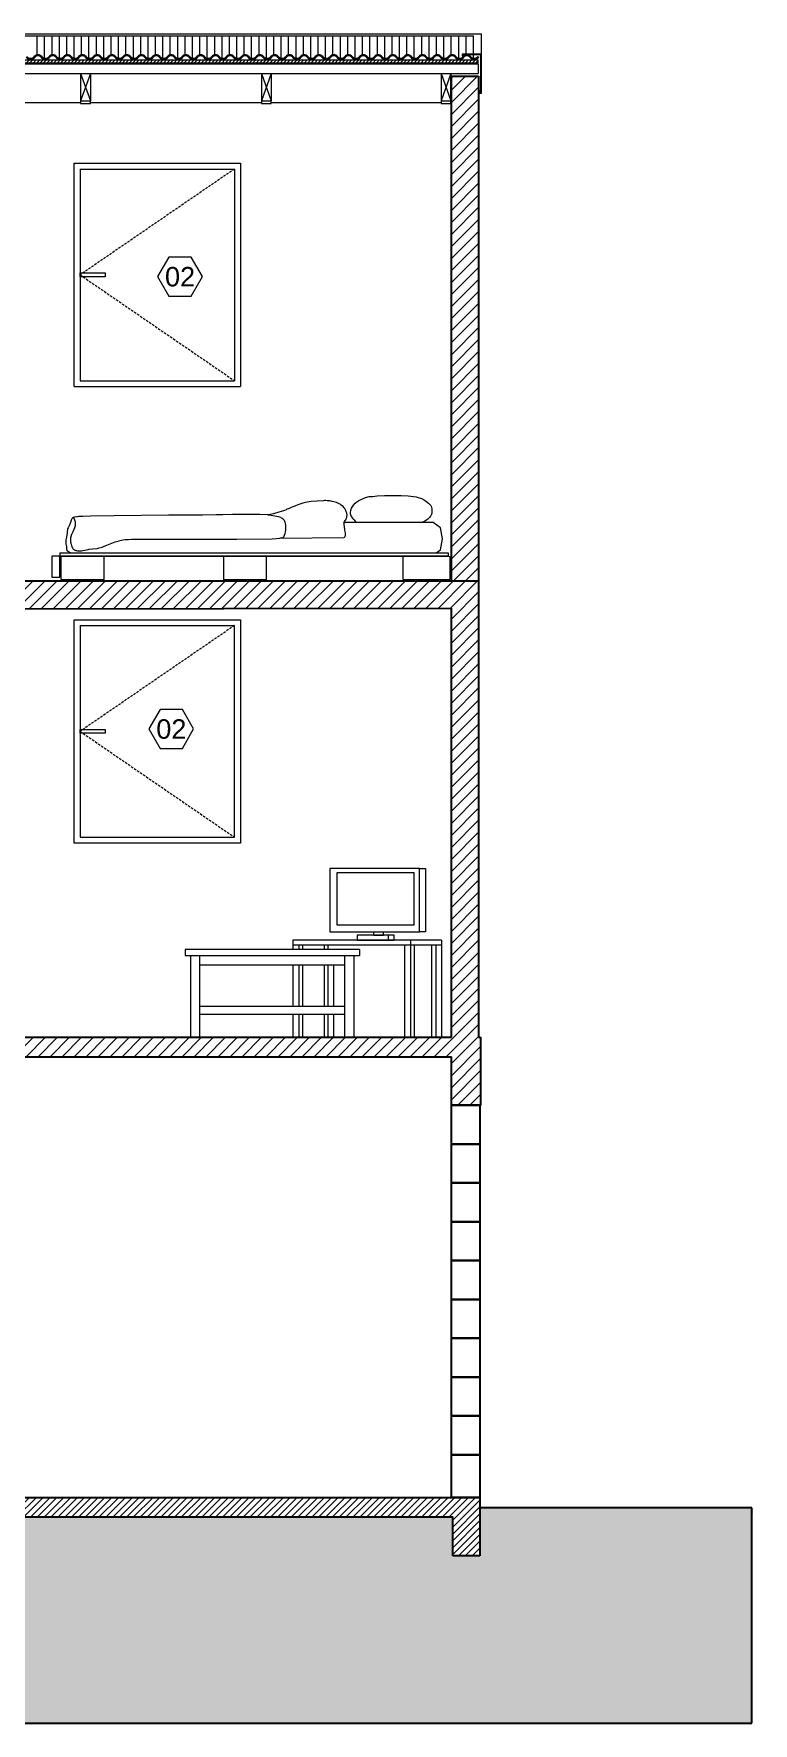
# Model space of a CAD drawing. Header units: metres. Extents: x -2569 to 4336, y -4195 to 694.
# Drawn here: x 3754 to 4125, y -194 to 676 of the extents above; entities that cross this region are included whole.
import ezdxf
from ezdxf.enums import TextEntityAlignment as Align

# ---------------------------------------------------------------- set-up
doc = ezdxf.new("R2010")
doc.units = ezdxf.units.M
doc.header["$LTSCALE"] = 5
doc.header["$MEASUREMENT"] = 0
doc.linetypes.add('HIDDEN', pattern=[0.375, 0.25, -0.125])
for name, color, linetype, lineweight in [('A-ANNO-NOTE', 7, 'Continuous', 35), ('A-ELEV-MBE1', 7, 'Continuous', 35), ('A-FLOR-LEVL', 7, 'Continuous', 35), ('A-FURN', 253, 'Continuous', 18), ('A-GLAZ-FULL', 4, 'Continuous', 25), ('A-SECT-MCUT', 7, 'Continuous', 35), ('A-SECT-PATT', 8, 'Continuous', 18), ('A-WALL-FULL', 7, 'Continuous', 35), ('APERTURE FINESTRE', 130, 'Continuous', 18), ('TETTO', 36, 'Continuous', 18)]:
    doc.layers.add(name, color=color, linetype=linetype, lineweight=lineweight)
doc.layers.add('quote', color=82, linetype='Continuous')
doc.styles.add('ARIAL', font='arial.ttf')

# ---------------------------------------------------------------- blocks, each defined once
blk = doc.blocks.new('letto singolo')
at = {"layer": 'A-FURN'}
for p, q in [((2807.8199, 475.3935, -0.5875), (2807.7951, 475.3848, -0.5875)), ((2807.8267, 475.3953, -0.5875), (2807.8199, 475.3935, -0.5875)), ((2807.8338, 475.397, -0.5875), (2807.8267, 475.3953, -0.5875)), ((2807.8428, 475.399, -0.5875), (2807.8338, 475.397, -0.5875)), ((2807.8532, 475.4006, -0.5875), (2807.8428, 475.399, -0.5875)), ((2807.8633, 475.4021, -0.5875), (2807.8532, 475.4006, -0.5875)), ((2807.8946, 475.4045, -0.5875), (2807.8633, 475.4021, -0.5875)), ((2807.9265, 475.4069, -0.5875), (2807.8946, 475.4045, -0.5875)), ((2807.9319, 475.407, -0.5875), (2807.9265, 475.4069, -0.5875)), ((2807.9388, 475.407, -0.5875), (2807.9319, 475.407, -0.5875)), ((2807.9459, 475.4068, -0.5875), (2807.9388, 475.407, -0.5875)), ((2807.9519, 475.4063, -0.5875), (2807.9459, 475.4068, -0.5875)), ((2807.9544, 475.4061, -0.5875), (2807.9519, 475.4063, -0.5875)), ((2807.9597, 475.4055, -0.5875), (2807.9544, 475.4061, -0.5875)), ((2807.9669, 475.4044, -0.5875), (2807.9597, 475.4055, -0.5875)), ((2807.9721, 475.4035, -0.5875), (2807.9669, 475.4044, -0.5875)), ((2807.9809, 475.4013, -0.5875), (2807.9721, 475.4035, -0.5875)), ((2807.9878, 475.3993, -0.5875), (2807.9809, 475.4013, -0.5875)), ((2807.9945, 475.397, -0.5875), (2807.9878, 475.3993, -0.5875)), ((2808.001, 475.3943, -0.5875), (2807.9945, 475.397, -0.5875)), ((2808.0072, 475.3914, -0.5875), (2808.001, 475.3943, -0.5875)), ((2808.013, 475.3881, -0.5875), (2808.0072, 475.3914, -0.5875)), ((2808.0184, 475.3846, -0.5875), (2808.013, 475.3881, -0.5875)), ((2806.6271, 475.3072, -0.5875), (2806.6233, 475.2943, -0.5875)), ((2806.6284, 475.3098, -0.5875), (2806.6271, 475.3072, -0.5875)), ((2806.6299, 475.3128, -0.5875), (2806.6284, 475.3098, -0.5875)), ((2806.6316, 475.3156, -0.5875), (2806.6299, 475.3128, -0.5875)), ((2806.6339, 475.318, -0.5875), (2806.6316, 475.3156, -0.5875)), ((2806.6379, 475.3202, -0.5875), (2806.6339, 475.318, -0.5875)), ((2806.6381, 475.3203, -0.5875), (2806.6379, 475.3202, -0.5875)), ((2806.6447, 475.3221, -0.5875), (2806.6381, 475.3203, -0.5875)), ((2806.6381, 475.3203, -0.5875), (2806.6439, 475.309, -0.5875)), ((2806.6439, 475.309, -0.5875), (2806.6471, 475.2977, -0.5875)), ((2806.6558, 475.3238, -0.5875), (2806.6447, 475.3221, -0.5875)), ((2806.659, 475.3241, -0.5875), (2806.6558, 475.3238, -0.5875)), ((2806.6666, 475.3248, -0.5875), (2806.659, 475.3241, -0.5875)), ((2806.6723, 475.3253, -0.5875), (2806.6666, 475.3248, -0.5875)), ((2806.6864, 475.3255, -0.5875), (2806.6723, 475.3253, -0.5875)), ((2806.7269, 475.3276, -0.5875), (2806.6864, 475.3255, -0.5875)), ((2806.848, 475.3295, -0.5875), (2806.7269, 475.3276, -0.5875)), ((2807.128, 475.3318), (2806.848, 475.3295, -0.5875)), ((2807.2312, 475.3326), (2807.128, 475.3318)), ((2807.3031, 475.3331), (2807.2312, 475.3326)), ((2807.3744, 475.3342), (2807.3031, 475.3331)), ((2807.408, 475.3346), (2807.3744, 475.3342)), ((2807.4575, 475.3349, -0.5875), (2807.408, 475.3346)), ((2807.5488, 475.3361, -0.5875), (2807.4575, 475.3349, -0.5875)), ((2807.58, 475.3357, -0.5875), (2807.5488, 475.3361, -0.5875)), ((2807.5993, 475.3355, -0.5875), (2807.58, 475.3357, -0.5875)), ((2807.6404, 475.3336, -0.5875), (2807.5993, 475.3355, -0.5875)), ((2807.6519, 475.336, -0.5875), (2807.6404, 475.3336, -0.5875)), ((2807.6404, 475.3336, -0.5875), (2807.6561, 475.3324, -0.5875)), ((2807.6603, 475.3379, -0.5875), (2807.6519, 475.336, -0.5875)), ((2807.6561, 475.3324, -0.5875), (2807.6767, 475.3296, -0.5875)), ((2807.6686, 475.3399, -0.5875), (2807.6603, 475.3379, -0.5875)), ((2807.6799, 475.3426, -0.5875), (2807.6686, 475.3399, -0.5875)), ((2807.6767, 475.3296, -0.5875), (2807.6847, 475.3278, -0.5875)), ((2807.6868, 475.3444, -0.5875), (2807.6799, 475.3426, -0.5875)), ((2807.6847, 475.3278, -0.5875), (2807.6928, 475.326, -0.5875)), ((2807.6974, 475.3471, -0.5875), (2807.6868, 475.3444, -0.5875)), ((2807.6928, 475.326, -0.5875), (2807.7049, 475.3218, -0.5875)), ((2807.7089, 475.3504, -0.5875), (2807.6974, 475.3471, -0.5875)), ((2807.7049, 475.3218, -0.5875), (2807.7093, 475.3194, -0.5875)), ((2807.7256, 475.3569, -0.5875), (2807.7089, 475.3504, -0.5875)), ((2807.7093, 475.3194, -0.5875), (2807.7137, 475.317, -0.5875)), ((2807.7137, 475.317, -0.5875), (2807.7198, 475.3119, -0.5875)), ((2807.7198, 475.3119, -0.5875), (2807.7237, 475.3065, -0.5875)), ((2807.7237, 475.3065, -0.5875), (2807.7262, 475.301, -0.5875)), ((2807.7339, 475.3603, -0.5875), (2807.7256, 475.3569, -0.5875)), ((2807.7262, 475.301, -0.5875), (2807.7278, 475.2955, -0.5875)), ((2807.739, 475.3625, -0.5875), (2807.7339, 475.3603, -0.5875)), ((2807.7459, 475.3653, -0.5875), (2807.739, 475.3625, -0.5875)), ((2807.7599, 475.3711, -0.5875), (2807.7459, 475.3653, -0.5875)), ((2807.7687, 475.375, -0.5875), (2807.7599, 475.3711, -0.5875)), ((2807.7788, 475.3791, -0.5875), (2807.7687, 475.375, -0.5875)), ((2807.7951, 475.3848, -0.5875), (2807.7788, 475.3791, -0.5875)), ((2808.0233, 475.3807, -0.5875), (2808.0184, 475.3846, -0.5875)), ((2808.0277, 475.3767, -0.5875), (2808.0233, 475.3807, -0.5875)), ((2808.0316, 475.3724, -0.5875), (2808.0277, 475.3767, -0.5875)), ((2808.0345, 475.369, -0.5875), (2808.0316, 475.3724, -0.5875)), ((2808.0332, 475.2966, -0.5875), (2808.0349, 475.2996, -0.5875)), ((2808.0358, 475.367, -0.5875), (2808.0345, 475.369, -0.5875)), ((2808.0349, 475.2996, -0.5875), (2808.0386, 475.3041, -0.5875)), ((2808.0382, 475.3637, -0.5875), (2808.0358, 475.367, -0.5875)), ((2808.0408, 475.3592, -0.5875), (2808.0382, 475.3637, -0.5875)), ((2808.0386, 475.3041, -0.5875), (2808.0409, 475.3072, -0.5875)), ((2808.043, 475.3549, -0.5875), (2808.0408, 475.3592, -0.5875)), ((2808.0409, 475.3072, -0.5875), (2808.0414, 475.3081, -0.5875)), ((2808.0414, 475.3081, -0.5875), (2808.0422, 475.3096, -0.5875)), ((2808.0422, 475.3096, -0.5875), (2808.0428, 475.3107, -0.5875)), ((2808.0428, 475.3107, -0.5875), (2808.0434, 475.3118, -0.5875)), ((2808.0447, 475.3506, -0.5875), (2808.043, 475.3549, -0.5875)), ((2808.0434, 475.3118, -0.5875), (2808.0441, 475.3132, -0.5875)), ((2808.0441, 475.3132, -0.5875), (2808.0445, 475.3142, -0.5875)), ((2808.0445, 475.3142, -0.5875), (2808.0455, 475.3167, -0.5875)), ((2808.0461, 475.3465, -0.5875), (2808.0447, 475.3506, -0.5875)), ((2808.0455, 475.3167, -0.5875), (2808.0465, 475.3197, -0.5875)), ((2808.0473, 475.3418, -0.5875), (2808.0461, 475.3465, -0.5875)), ((2808.0465, 475.3197, -0.5875), (2808.0474, 475.3238, -0.5875)), ((2808.0478, 475.3388, -0.5875), (2808.0473, 475.3418, -0.5875)), ((2808.0474, 475.3238, -0.5875), (2808.0479, 475.3257, -0.5875)), ((2808.0482, 475.3352, -0.5875), (2808.0478, 475.3388, -0.5875)), ((2808.0479, 475.3257, -0.5875), (2808.0481, 475.3284, -0.5875)), ((2808.0481, 475.3284, -0.5875), (2808.0483, 475.3317, -0.5875)), ((2808.0483, 475.3317, -0.5875), (2808.0482, 475.3352, -0.5875)), ((2806.6022, 475.2198, -0.5875), (2806.6002, 475.2045, -0.5875)), ((2806.6055, 475.2418, -0.5875), (2806.6022, 475.2198, -0.5875)), ((2806.6067, 475.2498, -0.5875), (2806.6055, 475.2418, -0.5875)), ((2806.6072, 475.2538, -0.5875), (2806.6067, 475.2498, -0.5875)), ((2806.6075, 475.2563, -0.5875), (2806.6072, 475.2538, -0.5875)), ((2806.6085, 475.2599, -0.5875), (2806.6075, 475.2563, -0.5875)), ((2806.6088, 475.2611), (2806.6085, 475.2599, -0.5875)), ((2806.6109, 475.2664, -0.5875), (2806.6088, 475.2611)), ((2806.6177, 475.2802, -0.5875), (2806.6109, 475.2664, -0.5875)), ((2806.6233, 475.2943, -0.5875), (2806.6177, 475.2802, -0.5875)), ((2806.6237, 475.2137, -0.5875), (2806.6234, 475.2096)), ((2806.6242, 475.2162, -0.5875), (2806.6237, 475.2137, -0.5875)), ((2806.6253, 475.2215, -0.5875), (2806.6242, 475.2162, -0.5875)), ((2806.629, 475.2331, -0.5875), (2806.6253, 475.2215, -0.5875)), ((2806.6351, 475.2466, -0.5875), (2806.629, 475.2331, -0.5875)), ((2806.6407, 475.2587, -0.5875), (2806.6351, 475.2466, -0.5875)), ((2806.6441, 475.2675, -0.5875), (2806.6407, 475.2587, -0.5875)), ((2806.6467, 475.2769, -0.5875), (2806.6441, 475.2675, -0.5875)), ((2806.6478, 475.287, -0.5875), (2806.6467, 475.2769, -0.5875)), ((2806.6471, 475.2977, -0.5875), (2806.6478, 475.287, -0.5875)), ((2807.4782, 475.209, -0.5875), (2807.6633, 475.2109, -0.5875)), ((2807.6633, 475.2109, -0.5875), (2807.6857, 475.212, -0.5875)), ((2807.6857, 475.212, -0.5875), (2807.7024, 475.2135, -0.5875)), ((2807.7024, 475.2135, -0.5875), (2808.0328, 475.2181, -0.5875)), ((2807.7155, 475.2163, -0.5875), (2807.7024, 475.2135, -0.5875)), ((2807.7184, 475.2173, -0.5875), (2807.7155, 475.2163, -0.5875)), ((2807.7214, 475.2197, -0.5875), (2807.7184, 475.2173, -0.5875)), ((2807.7224, 475.2217, -0.5875), (2807.7214, 475.2197, -0.5875)), ((2807.7249, 475.2276, -0.5875), (2807.7224, 475.2217, -0.5875)), ((2807.7273, 475.2354, -0.5875), (2807.7249, 475.2276, -0.5875)), ((2807.7298, 475.2465, -0.5875), (2807.7273, 475.2354, -0.5875)), ((2807.7278, 475.2955, -0.5875), (2807.729, 475.2902, -0.5875)), ((2807.729, 475.2902, -0.5875), (2807.7308, 475.28, -0.5875)), ((2807.7311, 475.2559, -0.5875), (2807.7298, 475.2465, -0.5875)), ((2807.7308, 475.28, -0.5875), (2807.7319, 475.2726, -0.5875)), ((2807.7317, 475.2654, -0.5875), (2807.7311, 475.2559, -0.5875)), ((2807.7319, 475.2726, -0.5875), (2807.7317, 475.2654, -0.5875)), ((2808.0327, 475.2929, -0.5875), (2808.0332, 475.2966, -0.5875)), ((2808.0328, 475.2901, -0.5875), (2808.0327, 475.2929, -0.5875)), ((2808.0331, 475.2874, -0.5875), (2808.0328, 475.2901, -0.5875)), ((2808.0328, 475.2181, -0.5875), (2808.0363, 475.2205, -0.5875)), ((2808.4918, 475.2938, -0.5875), (2808.033, 475.2938, -0.5875)), ((2808.0333, 475.2819, -0.5875), (2808.0331, 475.2874, -0.5875)), ((2808.0345, 475.274, -0.5875), (2808.0333, 475.2819, -0.5875)), ((2808.036, 475.2649, -0.5875), (2808.0345, 475.274, -0.5875)), ((2808.0362, 475.2638, -0.5875), (2808.036, 475.2649, -0.5875)), ((2808.0377, 475.2557, -0.5875), (2808.0362, 475.2638, -0.5875)), ((2808.0363, 475.2205, -0.5875), (2808.0386, 475.2237, -0.5875)), ((2808.0392, 475.2475, -0.5875), (2808.0377, 475.2557, -0.5875)), ((2808.0386, 475.2237, -0.5875), (2808.04, 475.2276, -0.5875)), ((2808.04, 475.2421, -0.5875), (2808.0392, 475.2475, -0.5875)), ((2808.0406, 475.2369, -0.5875), (2808.04, 475.2421, -0.5875)), ((2808.04, 475.2276, -0.5875), (2808.0406, 475.232, -0.5875)), ((2808.0406, 475.232, -0.5875), (2808.0406, 475.2369, -0.5875)), ((2808.5296, 475.2666, -0.5875), (2808.4918, 475.2938, -0.5875)), ((2808.5397, 475.211, -0.5875), (2808.5296, 475.2666, -0.5875)), ((2808.5296, 475.1532, -0.5875), (2808.5397, 475.211, -0.5875)), ((2806.5683, 475.1386, -0.6714), (2806.5683, 475.121, -0.6714)), ((2806.5683, 475.1386, -0.6714), (2807.4252, 475.1386, -0.6714)), ((2806.5994, 475.1932, 0.0296), (2806.5993, 475.1896, -0.5875)), ((2806.5993, 475.1896, -0.5875), (2806.5994, 475.1878, -0.5875)), ((2806.6002, 475.2045, -0.5875), (2806.5994, 475.1958)), ((2806.5994, 475.1958), (2806.5994, 475.1949, 0.0592)), ((2806.5994, 475.1949, 0.0592), (2806.5994, 475.1932, 0.0296)), ((2806.5994, 475.1878, -0.5875), (2806.5995, 475.1852, -0.5875)), ((2806.5995, 475.1852, -0.5875), (2806.5999, 475.183, -0.5875)), ((2806.5999, 475.183, -0.5875), (2806.6004, 475.1803, -0.5875)), ((2806.6004, 475.1803, -0.5875), (2806.6012, 475.1773, -0.5875)), ((2806.6012, 475.1773, -0.5875), (2806.6021, 475.174, -0.5875)), ((2806.6021, 475.174, -0.5875), (2806.6025, 475.1721, -0.5875)), ((2806.6025, 475.1721, -0.5875), (2806.6028, 475.1689, -0.5875)), ((2806.6028, 475.1689, -0.5875), (2806.6029, 475.1656, -0.5875)), ((2806.6029, 475.1656, -0.5875), (2806.603, 475.1612, -0.5875)), ((2806.603, 475.1612, -0.5875), (2806.6032, 475.157, -0.5875)), ((2806.6032, 475.157, -0.5875), (2806.6038, 475.1543, -0.5875)), ((2806.6038, 475.1543, -0.5875), (2806.6044, 475.1526, -0.5875)), ((2806.6044, 475.1526, -0.5875), (2806.6054, 475.1509, -0.5875)), ((2806.6054, 475.1509, -0.5875), (2806.6069, 475.1492, -0.5875)), ((2806.6069, 475.1492, -0.5875), (2806.6078, 475.1484, -0.5875)), ((2806.6078, 475.1484, -0.5875), (2806.6101, 475.1465, -0.5875)), ((2806.6101, 475.1465, -0.5875), (2806.6129, 475.1445, -0.5875)), ((2806.6129, 475.1445, -0.5875), (2806.6153, 475.1428, -0.5875)), ((2806.6153, 475.1428, -0.5875), (2806.6147, 475.1432, -0.5875)), ((2806.6147, 475.1432, -0.5875), (2806.6212, 475.1393, -0.5875)), ((2806.6212, 475.1393, -0.5875), (2806.6223, 475.1386, -0.5875)), ((2806.6234, 475.2096), (2806.6232, 475.2072, 0.3484)), ((2806.6232, 475.2072, 0.3484), (2806.6234, 475.2029, 0.3484)), ((2806.6234, 475.2029, 0.3484), (2806.6236, 475.1998, 0.3484)), ((2806.6236, 475.1998, 0.3484), (2806.6238, 475.195, 0.3484)), ((2806.6238, 475.195, 0.3484), (2806.6245, 475.1906, 0.3484)), ((2806.6245, 475.1906, 0.3484), (2806.6254, 475.1864, -0.5875)), ((2806.6254, 475.1864, -0.5875), (2806.6265, 475.1822, -0.5875)), ((2806.6265, 475.1822, -0.5875), (2806.6286, 475.1754, -0.5875)), ((2806.6286, 475.1754, -0.5875), (2806.6309, 475.1692, -0.5875)), ((2806.6309, 475.1692, -0.5875), (2806.6338, 475.1637, -0.5875)), ((2806.6338, 475.1637, -0.5875), (2806.6358, 475.1607, -0.5875)), ((2806.6358, 475.1607, -0.5875), (2806.6379, 475.1581, -0.5875)), ((2806.6379, 475.1581, -0.5875), (2806.6401, 475.1559, -0.5875)), ((2806.6401, 475.1559, -0.5875), (2806.6424, 475.1541, -0.5875)), ((2806.6424, 475.1541, -0.5875), (2806.6433, 475.1535, -0.5875)), ((2806.6433, 475.1535, -0.5875), (2806.6463, 475.1519, -0.5875)), ((2806.6463, 475.1519, -0.5875), (2806.6476, 475.1513, -0.5875)), ((2806.6476, 475.1513, -0.5875), (2806.6511, 475.1502, -0.5875)), ((2806.6511, 475.1502, -0.5875), (2806.6541, 475.1496, -0.5875)), ((2806.6541, 475.1496, -0.5875), (2806.6602, 475.1486, -0.5875)), ((2806.6602, 475.1486, -0.5875), (2806.6657, 475.1483, -0.5875)), ((2806.6657, 475.1483, -0.5875), (2806.6692, 475.1483, -0.5875)), ((2806.6692, 475.1483, -0.5875), (2806.6755, 475.1486, -0.5875)), ((2806.6755, 475.1486, -0.5875), (2806.6804, 475.1492, -0.5875)), ((2806.6804, 475.1492, -0.5875), (2806.6876, 475.1504, -0.5875)), ((2806.6876, 475.1504, -0.5875), (2806.697, 475.1524, -0.5875)), ((2806.697, 475.1524, -0.5875), (2806.7057, 475.1542, -0.5875)), ((2806.7057, 475.1542, -0.5875), (2806.7137, 475.1557, -0.5875)), ((2806.7137, 475.1557, -0.5875), (2806.7202, 475.157, -0.5875)), ((2806.7202, 475.157, -0.5875), (2806.7366, 475.1584, -0.5875)), ((2806.7366, 475.1584, -0.5875), (2806.7605, 475.1614)), ((2806.7605, 475.1614), (2806.7717, 475.1636, -0.5875)), ((2806.7717, 475.1636, -0.5875), (2806.7872, 475.1681, -0.5875)), ((2806.7872, 475.1681, -0.5875), (2806.7971, 475.1719, -0.5875)), ((2806.7971, 475.1719, -0.5875), (2806.8102, 475.177, -0.5875)), ((2806.8102, 475.177, -0.5875), (2806.8271, 475.1843, -0.5875)), ((2806.8271, 475.1843, -0.5875), (2806.8529, 475.195, -0.5875)), ((2806.8529, 475.195, -0.5875), (2806.8746, 475.2009, -0.5875)), ((2806.8746, 475.2009, -0.5875), (2806.8855, 475.2036, -0.5875)), ((2806.8855, 475.2036, -0.5875), (2806.895, 475.2052, -0.5875)), ((2806.895, 475.2052, -0.5875), (2806.9061, 475.2065, -0.5875)), ((2806.9061, 475.2065, -0.5875), (2806.9219, 475.2075, -0.5875)), ((2806.9219, 475.2075, -0.5875), (2806.9378, 475.208, -0.5875)), ((2806.9378, 475.208, -0.5875), (2806.9577, 475.2084, -0.5875)), ((2806.9577, 475.2084, -0.5875), (2806.9697, 475.2086, -0.5875)), ((2806.9697, 475.2086, -0.5875), (2806.9909, 475.2086, -0.5875)), ((2806.9909, 475.2086, -0.5875), (2807.0286, 475.2087, -0.5875)), ((2807.0286, 475.2087, -0.5875), (2807.0706, 475.2087, -0.5875)), ((2807.0706, 475.2087, -0.5875), (2807.109, 475.2087, -0.5875)), ((2807.109, 475.2087, -0.5875), (2807.1642, 475.2086, -0.5875)), ((2807.1642, 475.2086, -0.5875), (2807.2255, 475.2084, -0.5875)), ((2807.2255, 475.2084, -0.5875), (2807.2602, 475.2084, -0.5875)), ((2807.2602, 475.2084, -0.5875), (2807.3072, 475.2084, -0.5875)), ((2807.3072, 475.2084, -0.5875), (2807.3482, 475.2084, -0.5875)), ((2807.3482, 475.2084, -0.5875), (2807.3558, 475.2084, -0.5875)), ((2807.3558, 475.2084, -0.5875), (2807.4782, 475.209, -0.5875)), ((2807.3558, 475.2084, -0.5875), (2807.3768, 475.2085, -0.5875)), ((2807.4145, 475.1386, -0.6714), (2808.5703, 475.1386, -0.6714)), ((2808.5078, 475.1386, -0.5875), (2808.5296, 475.1532, -0.5875)), ((2808.5703, 475.1386, -0.6714), (2808.5703, 475.121, -0.6714)), ((2806.5683, 475.121, -0.6714), (2807.3768, 475.1204, -0.6376)), ((2806.5683, 475.121, -0.6714), (2808.5782, 475.1194, -0.5875)), ((2807.4252, 475.121, -0.6714), (2806.5683, 475.121, -0.6714)), ((2806.5744, 475.1199, -0.5875), (2806.5744, 475.121, -0.5875)), ((2807.6332, 475.1194, -0.5473), (2806.7961, 475.1199, -0.5875)), ((2807.4118, 475.121, -0.6714), (2807.4118, 475.0012)), ((2808.5703, 475.121, -0.6714), (2807.4145, 475.121, -0.6714)), ((2807.6332, 475.056, -0.5473), (2807.6332, 475.1194, -0.5473)), ((2807.6332, 475.0018, -0.5473), (2807.6332, 475.056, -0.5473)), ((2808.3371, 475.0018, -0.5875), (2808.3371, 475.1194, -0.5875)), ((2808.5782, 475.1194, -0.5875), (2808.5782, 475.0018, -0.5875)), ((2807.4118, 475.0012), (2807.6332, 475.0018, -0.5473)), ((2808.3371, 475.0018, -0.5875), (2808.5782, 475.0018, -0.5875))]:
    blk.add_line(p, q, dxfattribs=at)
for points, elevation in [([(2808.0978, 475.2938), (2808.0879, 475.304), (2808.0803, 475.3118), (2808.0775, 475.3162), (2808.0709, 475.3259), (2808.0676, 475.3332), (2808.067, 475.3376), (2808.0668, 475.3454), (2808.0682, 475.357), (2808.0718, 475.3687), (2808.0812, 475.3839), (2808.0909, 475.3942), (2808.0994, 475.4014), (2808.1094, 475.4079), (2808.1249, 475.4152), (2808.1438, 475.4227), (2808.1626, 475.4276), (2808.1803, 475.4292), (2808.2041, 475.4316), (2808.2408, 475.4329), (2808.2823, 475.4339), (2808.3274, 475.4331), (2808.3638, 475.4323), (2808.4047, 475.427), (2808.4364, 475.4159), (2808.4535, 475.4054), (2808.4685, 475.3938), (2808.4806, 475.3827), (2808.4826, 475.3783), (2808.4851, 475.3642), (2808.4861, 475.3497), (2808.4854, 475.3419), (2808.482, 475.3331), (2808.481, 475.3312), (2808.4784, 475.327), (2808.4747, 475.3214), (2808.4695, 475.3165), (2808.4647, 475.312), (2808.4598, 475.308), (2808.453, 475.3036), (2808.448, 475.3009), (2808.4454, 475.2996), (2808.4367, 475.2963), (2808.4271, 475.2938)], -0.5875), ([(2806.5277, 475.121), (2806.5277, 475.0133), (2806.5683, 475.0133), (2806.5683, 475.121), (2806.5277, 475.121)], -0.6714), ([(2806.5744, 475.121), (2806.5744, 475.0012), (2806.7961, 475.0018), (2806.7961, 475.1199), (2806.5744, 475.1199)], -0.5875)]:
    blk.add_lwpolyline(points, dxfattribs=dict(at, elevation=elevation))

msp = doc.modelspace()

# ---------------------------------------------------------------- hatches: boundary and pattern name
at = {"layer": 'A-SECT-PATT'}
h = msp.add_hatch(dxfattribs=at)
h.set_pattern_fill('ANSI31', color=256, scale=35)
h.paths.add_polyline_path([(3384.21, 640.06), (3384.21, 640.06), (3384.21, 640.63), (3370.21, 640.64), (3370.21, 394.45), (3384.21, 394.45)])
h.paths.add_polyline_path([(3983.47, 654.28), (3969.47, 654.28), (3969.47, 394.43), (3983.47, 394.43)])
h = msp.add_hatch(dxfattribs=at)
h.set_pattern_fill('ANSI31', color=256, scale=35)
h.paths.add_polyline_path([(3983.47, 394.43), (3670.21, 394.39), (3670.21, 379.78), (3969.47, 380.39), (3969.46, 159.37), (3685.22, 159.37), (3684.99, 269.39), (3670.22, 269.39), (3670.22, 159.46), (3454.21, 159.45), (3454.21, 159.45), (3449.71, 159.45), (3384.21, 159.45), (3384.2, 394.39), (3370.21, 394.39), (3370.21, 159.37), (3369.92, 159.37), (3369.92, 122.39), (3384.21, 122.39), (3384.21, 149.37), (3670.22, 149.37), (3670.22, 124.37), (3685.22, 124.37), (3685.22, 149.37), (3969.47, 149.37), (3969.47, 124.37), (3984.47, 124.37), (3984.47, 159.37), (3983.47, 159.37)])
h = msp.add_hatch(dxfattribs=at)
h.set_pattern_fill('ANSI31', color=256, scale=20, style=0)
h.set_pattern_definition([(45, (3192.8512, -205.523), (-1.767767, 1.767767), [])])
h.paths.add_polyline_path([(3984.17, -77.61), (3970.17, -77.61), (3684.93, -77.61), (3670.01, -77.61), (3383.92, -77.61), (3369.92, -77.61), (3369.92, -107.61), (3383.92, -107.61), (3383.92, -87.61), (3670.01, -87.61), (3670.01, -107.61), (3684.93, -107.61), (3684.93, -87.61), (3970.17, -87.61), (3970.17, -107.61), (3984.17, -107.61)])
h = msp.add_hatch(dxfattribs=at)
h.set_pattern_fill('DOTS', color=256, scale=100, style=0)
h.set_pattern_definition([(0, (-1516.125, -475.3844), (3.125, 6.25), [0, -6.25])])
h.paths.add_polyline_path([(3970.17, -87.61), (3947.42, -87.61), (3684.93, -87.61), (3684.93, -107.61), (3714.97, -107.61), (3639.97, -107.61), (3670.01, -107.61), (3670.01, -87.61), (3383.92, -87.61), (3383.92, -107.61), (3369.92, -107.61), (3369.92, -85.9), (3191.27, -85.9), (3191.27, -193.81), (4124.22, -193.81), (4124.22, -145.9), (4124.22, -119.94), (4124.22, -110.9), (4124.22, -95.9), (4125.01, -82.85), (3984.17, -82.85), (3984.17, -95.9), (3984.17, -107.61), (3970.17, -107.61)])
at = {"layer": 'TETTO'}
h = msp.add_hatch(dxfattribs=at)
h.set_pattern_fill('ANSI31', color=256, scale=10, style=0)
h.set_pattern_definition([(45, (1325.8644, -1143.1071), (-0.8838835, 0.8838835), [])])
h.paths.add_polyline_path([(3983.28, 662.59), (3370.21, 662.59), (3370.21, 661.09), (3983.28, 661.09)])

# ---------------------------------------------------------------- linework, layer by layer
at = {"layer": 'A-ANNO-NOTE'}
for p, q in [((4124.22, -82.85), (3984.17, -82.85)), ((4124.22, -193.81), (4124.22, -82.85)), ((3191.27, -193.81), (4124.22, -193.81))]:
    msp.add_line(p, q, dxfattribs=at)
at = {"layer": 'A-ELEV-MBE1'}
for p, q in [((3970.47, 124.37), (3970.47, 124.37)), ((3970.47, 124.37), (3970.66, 124.37)), ((3970.66, 124.37), (3970.47, 124.37)), ((3984.47, 124.37), (3978.29, 124.37)), ((3978.29, 124.37), (3984.47, 124.37))]:
    msp.add_line(p, q, dxfattribs=at)
at = {"layer": 'A-FLOR-LEVL'}
msp.add_line((3969.47, 654.28), (3983.47, 654.28), dxfattribs=at)
at = {"layer": 'A-FURN', "color": 253}
for p, q in [((3910.44, 244.12), (3910.44, 217.28)), ((3950.35, 244.12), (3910.44, 244.12)), ((3950.35, 217.28), (3950.35, 244.12)), ((3953, 246.2), (3956.2, 246.2)), ((3956.2, 246.2), (3956.2, 213.72)), ((3964.45, 209.43), (3887.85, 209.43)), ((3887.85, 209.43), (3887.85, 206.93)), ((3910.44, 217.28), (3950.35, 217.28)), ((3929.4, 213.72), (3929.4, 211.9)), ((3929.4, 211.9), (3934.49, 211.9)), ((3934.49, 211.9), (3934.49, 213.72)), ((3936.93, 211.9), (3936.93, 209.43)), ((3948.45, 209.43), (3948.45, 206.93)), ((3956.2, 213.72), (3953, 213.72)), ((3964.45, 209.43), (3964.45, 206.93)), ((3832.31, 204.5), (3832.24, 204.4)), ((3832.24, 204.4), (3832.24, 201.6)), ((3832.24, 201.6), (3832.31, 201.5)), ((3832.34, 204.5), (3832.31, 204.5)), ((3832.31, 201.5), (3922.17, 201.5)), ((3922.17, 204.5), (3832.34, 204.5)), ((3835.14, 159.4), (3835.14, 201.5)), ((3839.64, 201.5), (3839.64, 159.4)), ((3887.85, 206.93), (3964.47, 206.93)), ((3887.85, 206.93), (3887.85, 204.5)), ((3890.85, 206.93), (3890.85, 204.5)), ((3892.86, 204.5), (3892.86, 206.93)), ((3903.85, 206.93), (3903.85, 204.5)), ((3903.85, 206.93), (3906.35, 206.93)), ((3905.86, 206.93), (3905.86, 204.5)), ((3914.64, 159.4), (3914.64, 201.5)), ((3919.14, 201.5), (3919.14, 159.4)), ((3922.24, 204.4), (3922.17, 204.5)), ((3922.17, 201.5), (3922.24, 201.6)), ((3922.24, 201.6), (3922.24, 204.4)), ((3945.46, 159.43), (3945.46, 206.93)), ((3948.45, 206.93), (3948.46, 159.43)), ((3950.46, 159.43), (3950.46, 206.93)), ((3959.46, 159.43), (3959.46, 206.93)), ((3961.47, 206.93), (3961.48, 159.43)), ((3964.45, 206.93), (3964.46, 159.43)), ((3914.64, 196.5), (3839.64, 196.5)), ((3887.86, 196.5), (3887.86, 175.21)), ((3890.85, 196.5), (3890.85, 175.21)), ((3892.86, 175.21), (3892.86, 196.5)), ((3903.86, 196.5), (3903.86, 175.21)), ((3905.86, 196.5), (3905.86, 175.21)), ((3908.86, 175.21), (3908.86, 196.5)), ((3914.64, 175.21), (3839.64, 175.21)), ((3839.64, 171.26), (3914.64, 171.26)), ((3887.86, 171.26), (3887.86, 159.41)), ((3890.85, 171.26), (3890.85, 159.41)), ((3892.86, 159.41), (3892.86, 171.26)), ((3903.86, 171.26), (3903.86, 159.42)), ((3905.86, 171.26), (3905.86, 159.42)), ((3908.86, 159.42), (3908.86, 171.26))]:
    msp.add_line(p, q, dxfattribs=at)
at = {"layer": 'A-FURN'}
for p, q in [((3835.14, 159.4), (3839.64, 159.4)), ((3887.86, 159.41), (3892.86, 159.41)), ((3903.86, 159.42), (3908.86, 159.42)), ((3914.64, 159.4), (3919.14, 159.4)), ((3948.46, 159.43), (3945.46, 159.43)), ((3948.46, 159.43), (3950.46, 159.43)), ((3964.46, 159.43), (3959.46, 159.43))]:
    msp.add_line(p, q, dxfattribs=at)
at = {"layer": 'A-FURN', "color": 253}
for points in [[(3906.79, 246.2), (3906.79, 213.72), (3953, 213.72), (3953, 246.2), (3906.79, 246.2)], [(3920.97, 211.9), (3920.97, 209.43), (3939.93, 209.43), (3939.93, 211.9), (3920.97, 211.9)]]:
    msp.add_lwpolyline(points, dxfattribs=at)
at = {"layer": 'A-GLAZ-FULL'}
for p, q in [((3775.16, 494.43), (3775.16, 609.43)), ((3775.16, 609.43), (3860.76, 609.43)), ((3860.76, 609.43), (3860.76, 494.43)), ((3778.16, 606.43), (3857.76, 606.43)), ((3778.16, 606.43), (3778.16, 497.43)), ((3857.76, 606.43), (3857.76, 497.43)), ((3778.16, 552.93), (3791.16, 552.93)), ((3778.16, 550.93), (3778.16, 552.93)), ((3791.16, 550.93), (3778.16, 550.93)), ((3791.16, 552.93), (3791.16, 550.93)), ((3778.16, 497.43), (3857.76, 497.43)), ((3775.16, 494.43), (3860.76, 494.43)), ((3775.16, 259.37), (3775.16, 374.37)), ((3775.16, 374.37), (3860.76, 374.37)), ((3860.76, 374.37), (3860.76, 259.37)), ((3778.16, 371.39), (3778.16, 262.37)), ((3778.16, 371.39), (3857.76, 371.39)), ((3857.76, 262.37), (3857.76, 371.39)), ((3778.16, 317.88), (3791.16, 317.88)), ((3778.16, 315.88), (3778.16, 317.88)), ((3791.16, 315.88), (3778.16, 315.88)), ((3791.16, 317.88), (3791.16, 315.88)), ((3778.16, 262.37), (3857.76, 262.37)), ((3860.76, 259.37), (3775.16, 259.37))]:
    msp.add_line(p, q, dxfattribs=at)
at = {"layer": 'A-SECT-MCUT'}
for p, q in [((3684.93, -77.61), (3970.17, -77.61)), ((3970.17, -77.61), (3984.17, -77.61)), ((3984.17, -77.61), (3984.17, -107.61)), ((3684.93, -87.61), (3970.17, -87.61)), ((3970.17, -107.61), (3970.17, -87.61)), ((3984.17, -107.61), (3970.17, -107.61))]:
    msp.add_line(p, q, dxfattribs=at)
for points in [[(3969.47, 124.37), (3984.17, 124.37), (3984.17, 104.37), (3969.47, 104.37)], [(3969.47, 104.37), (3984.17, 104.37), (3984.17, 84.37), (3969.47, 84.37)], [(3969.47, 84.37), (3984.17, 84.37), (3984.17, 64.37), (3969.47, 64.37)], [(3969.47, 64.37), (3984.17, 64.37), (3984.17, 44.37), (3969.47, 44.37)], [(3969.47, 44.37), (3984.17, 44.37), (3984.17, 24.37), (3969.47, 24.37)], [(3969.47, 24.37), (3984.17, 24.37), (3984.17, 4.37), (3969.47, 4.37)], [(3969.47, 4.37), (3984.17, 4.37), (3984.17, -15.63), (3969.47, -15.63)], [(3969.47, -15.63), (3984.17, -15.63), (3984.17, -35.63), (3969.47, -35.63)], [(3969.47, -35.63), (3984.17, -35.63), (3984.17, -55.63), (3969.47, -55.63)], [(3969.47, -55.63), (3984.17, -55.63), (3984.17, -77.61), (3969.47, -77.61)]]:
    msp.add_lwpolyline(points, close=True, dxfattribs=at)
at = {"layer": 'A-WALL-FULL'}
for p, q in [((3969.47, 394.43), (3969.47, 654.28)), ((3983.47, 654.28), (3983.47, 159.37)), ((3670.21, 394.39), (3983.47, 394.43)), ((3670.21, 379.78), (3969.47, 380.39)), ((3969.46, 159.37), (3969.47, 380.39)), ((3685.22, 159.37), (3969.46, 159.37)), ((3685.22, 149.37), (3969.47, 149.37))]:
    msp.add_line(p, q, dxfattribs=at)
for points in [[(3984.47, 159.37), (3984.47, 124.37), (3969.47, 124.37), (3969.47, 149.37)], [(3983.47, 159.37), (3984.47, 159.37)]]:
    msp.add_lwpolyline(points, dxfattribs=at)
at = {"layer": 'APERTURE FINESTRE', "linetype": 'HIDDEN'}
for p, q in [((3857.76, 606.43), (3778.16, 551.93)), ((3778.16, 551.93), (3857.76, 497.43)), ((3857.76, 371.39), (3778.16, 316.88)), ((3778.16, 316.88), (3857.76, 262.38))]:
    msp.add_line(p, q, dxfattribs=at)
at = {"layer": 'quote'}
for points in [[(3841.16, 551.04), (3835.39, 561.04), (3823.84, 561.04), (3818.07, 551.04), (3823.84, 541.04), (3835.39, 541.04)], [(3836.66, 318.14), (3830.89, 328.14), (3819.34, 328.14), (3813.57, 318.14), (3819.34, 308.14), (3830.89, 308.14)]]:
    msp.add_lwpolyline(points, close=True, dxfattribs=at)
at = {"layer": 'TETTO'}
for p, q in [((3686.88, 676.06), (3974.04, 676.06)), ((3696.88, 675), (3980.85, 675)), ((3756.07, 668.38), (3756.07, 675)), ((3759.88, 668.38), (3759.88, 675)), ((3763.69, 668.38), (3763.69, 675)), ((3767.5, 668.38), (3767.5, 675)), ((3767.5, 668.38), (3767.5, 672.02)), ((3771.31, 668.38), (3771.31, 675)), ((3771.31, 668.38), (3771.31, 673.27)), ((3775.12, 668.38), (3775.12, 675)), ((3775.12, 668.38), (3775.12, 673.27)), ((3778.93, 668.38), (3778.93, 675)), ((3782.74, 668.38), (3782.74, 675)), ((3786.55, 668.38), (3786.55, 675)), ((3790.36, 668.38), (3790.36, 675)), ((3794.17, 668.38), (3794.17, 675)), ((3797.98, 668.38), (3797.98, 675)), ((3801.79, 668.38), (3801.79, 675)), ((3805.6, 668.38), (3805.6, 675)), ((3809.41, 668.38), (3809.41, 675)), ((3813.22, 668.38), (3813.22, 675)), ((3817.03, 668.38), (3817.03, 675)), ((3820.84, 668.38), (3820.84, 675)), ((3824.65, 668.38), (3824.65, 675)), ((3828.46, 668.38), (3828.46, 675)), ((3832.27, 668.38), (3832.27, 675)), ((3836.08, 668.38), (3836.08, 675)), ((3839.89, 668.38), (3839.89, 675)), ((3843.7, 668.38), (3843.7, 675)), ((3847.51, 668.38), (3847.51, 675)), ((3851.32, 668.38), (3851.32, 675)), ((3855.13, 668.38), (3855.13, 675)), ((3858.94, 668.38), (3858.94, 675)), ((3862.75, 668.38), (3862.75, 675)), ((3866.56, 668.38), (3866.56, 675)), ((3870.37, 668.38), (3870.37, 675)), ((3874.17, 668.38), (3874.17, 672.03)), ((3874.18, 668.38), (3874.18, 675)), ((3877.98, 668.38), (3877.98, 675)), ((3881.79, 668.38), (3881.79, 675)), ((3885.6, 668.38), (3885.6, 675)), ((3889.41, 668.38), (3889.41, 675)), ((3893.22, 668.38), (3893.22, 675)), ((3897.03, 668.38), (3897.03, 675)), ((3900.84, 668.38), (3900.84, 675)), ((3904.65, 668.38), (3904.65, 675)), ((3908.46, 668.38), (3908.46, 675)), ((3912.27, 668.38), (3912.27, 675)), ((3916.08, 668.38), (3916.08, 675)), ((3919.89, 668.38), (3919.89, 675)), ((3923.7, 668.38), (3923.7, 675)), ((3927.51, 668.38), (3927.51, 675)), ((3931.32, 668.38), (3931.32, 675)), ((3935.13, 668.38), (3935.13, 675)), ((3938.94, 668.38), (3938.94, 675)), ((3942.75, 668.38), (3942.75, 675)), ((3946.56, 668.38), (3946.56, 675)), ((3950.37, 668.38), (3950.37, 675)), ((3954.18, 668.38), (3954.18, 675)), ((3957.99, 668.38), (3957.99, 675)), ((3961.8, 668.38), (3961.8, 675)), ((3965.61, 668.38), (3965.61, 675)), ((3969.42, 668.38), (3969.42, 675)), ((3973.23, 668.38), (3973.23, 675)), ((3973.23, 668.38), (3973.23, 675)), ((3974.04, 676.06), (3984.95, 676.06)), ((3977.04, 668.38), (3977.04, 675)), ((3980.85, 668.38), (3980.85, 675)), ((3984.95, 668.38), (3984.95, 676.04)), ((3370.21, 662.59), (3983.28, 662.59)), ((3756.07, 665.37), (3756.07, 668.38)), ((3759.88, 663.55), (3759.88, 668.38)), ((3763.69, 665.36), (3763.69, 668.38)), ((3767.5, 663.55), (3767.5, 668.38)), ((3767.5, 663.56), (3767.5, 668.38)), ((3771.31, 665.36), (3771.31, 668.38)), ((3771.31, 665.37), (3771.31, 668.38)), ((3775.12, 663.56), (3775.12, 668.38)), ((3775.12, 663.55), (3775.12, 668.38)), ((3778.93, 665.37), (3778.93, 668.38)), ((3782.74, 663.56), (3782.74, 668.38)), ((3786.55, 665.37), (3786.55, 668.38)), ((3788.86, 664.36), (3788.47, 664.04)), ((3790.36, 663.56), (3790.36, 668.38)), ((3792.67, 664.36), (3793.06, 664.04)), ((3794.17, 665.37), (3794.17, 668.38)), ((3797.98, 663.56), (3797.98, 668.38)), ((3801.79, 665.37), (3801.79, 668.38)), ((3805.6, 663.56), (3805.6, 668.38)), ((3809.41, 665.36), (3809.41, 668.38)), ((3813.22, 663.56), (3813.22, 668.38)), ((3817.03, 665.36), (3817.03, 668.38)), ((3820.84, 663.56), (3820.84, 668.38)), ((3824.65, 665.36), (3824.65, 668.38)), ((3828.46, 663.56), (3828.46, 668.38)), ((3832.27, 665.36), (3832.27, 668.38)), ((3836.08, 663.56), (3836.08, 668.38)), ((3839.89, 665.36), (3839.89, 668.38)), ((3843.7, 663.56), (3843.7, 668.38)), ((3847.51, 665.35), (3847.51, 668.38)), ((3849.82, 664.36), (3849.43, 664.04)), ((3851.32, 663.56), (3851.32, 668.38)), ((3855.13, 665.36), (3855.13, 668.38)), ((3858.94, 663.56), (3858.94, 668.38)), ((3862.75, 665.36), (3862.75, 668.38)), ((3866.56, 663.56), (3866.56, 668.38)), ((3870.37, 665.35), (3870.37, 668.38)), ((3874.17, 663.56), (3874.17, 668.38)), ((3874.18, 663.56), (3874.18, 668.38)), ((3877.98, 665.36), (3877.98, 668.38)), ((3881.79, 663.56), (3881.79, 668.38)), ((3885.6, 665.36), (3885.6, 668.38)), ((3889.41, 663.56), (3889.41, 668.38)), ((3893.22, 665.36), (3893.22, 668.38)), ((3897.03, 663.56), (3897.03, 668.38)), ((3900.84, 665.36), (3900.84, 668.38)), ((3904.65, 663.56), (3904.65, 668.38)), ((3908.46, 665.36), (3908.46, 668.38)), ((3912.27, 663.56), (3912.27, 668.38)), ((3916.08, 665.36), (3916.08, 668.38)), ((3919.89, 663.56), (3919.89, 668.38)), ((3923.7, 665.36), (3923.7, 668.38)), ((3927.51, 663.56), (3927.51, 668.38)), ((3931.32, 665.36), (3931.32, 668.38)), ((3935.13, 663.56), (3935.13, 668.38)), ((3938.94, 665.36), (3938.94, 668.38)), ((3942.75, 663.55), (3942.75, 668.38)), ((3946.56, 665.35), (3946.56, 668.38)), ((3950.37, 663.55), (3950.37, 668.38)), ((3954.18, 665.35), (3954.18, 668.38)), ((3956.5, 664.36), (3956.11, 664.04)), ((3957.99, 663.56), (3957.99, 668.38)), ((3960.31, 664.36), (3960.7, 664.04)), ((3961.8, 665.36), (3961.8, 668.38)), ((3965.61, 663.55), (3965.61, 668.38)), ((3967.93, 664.36), (3968.32, 664.04)), ((3969.42, 665.35), (3969.42, 668.38)), ((3973.23, 663.55), (3973.23, 668.38)), ((3973.23, 663.55), (3973.23, 668.38)), ((3975.55, 664.36), (3975.94, 664.04)), ((3977.04, 665.55), (3977.04, 668.38)), ((3980.85, 665.55), (3980.85, 668.38)), ((3980.85, 663.55), (3980.85, 665.25)), ((3983.17, 664.36), (3983.56, 664.04)), ((3983.29, 661.09), (3983.28, 662.59)), ((3984.95, 665.55), (3984.95, 668.38)), ((3684.18, 661.09), (3983.29, 661.09)), ((3684.18, 660.63), (3983.29, 660.63)), ((3684.18, 655.63), (3983.29, 655.63)), ((3778.44, 655.63), (3778.44, 641.61)), ((3778.44, 655.63), (3783.44, 655.63)), ((3778.44, 655.63), (3783.44, 641.61)), ((3783.44, 655.63), (3778.44, 641.61)), ((3783.44, 655.63), (3783.44, 641.61)), ((3871.57, 655.63), (3871.57, 641.61)), ((3871.57, 655.63), (3876.57, 655.63)), ((3871.57, 655.63), (3876.57, 641.61)), ((3876.57, 655.63), (3871.57, 641.61)), ((3876.57, 655.63), (3876.57, 641.61)), ((3964.2, 655.63), (3964.2, 641.61)), ((3964.2, 655.63), (3969.2, 655.63)), ((3964.2, 655.63), (3969.2, 641.61)), ((3969.2, 655.63), (3964.2, 641.61)), ((3969.2, 640.23), (3969.2, 655.63)), ((3969.2, 655.63), (3969.2, 641.61)), ((3983.29, 660.63), (3983.29, 655.63)), ((3983.95, 645.55), (3983.95, 646.85)), ((3983.95, 646.85), (3984.25, 646.85)), ((3984.25, 645.85), (3984.25, 646.85)), ((3683.57, 640.63), (3778.44, 640.63)), ((3778.44, 641.61), (3783.44, 641.61)), ((3783.44, 640.63), (3871.57, 640.63)), ((3871.57, 641.61), (3876.57, 641.61)), ((3876.57, 640.63), (3964.2, 640.63)), ((3964.2, 641.61), (3969.2, 641.61))]:
    msp.add_line(p, q, dxfattribs=at)
for points in [[(3983.95, 645.55), (3984.95, 645.55), (3984.95, 665.55), (3974.95, 665.55), (3974.95, 664.55)], [(3984.25, 645.85), (3984.65, 645.85), (3984.65, 665.25), (3975.25, 665.25), (3975.25, 664.55)], [(3778.44, 641.61), (3778.44, 640.23), (3783.44, 640.23), (3783.44, 641.61)], [(3871.57, 641.61), (3871.57, 640.23), (3876.57, 640.23), (3876.57, 641.61)], [(3964.2, 641.61), (3964.2, 640.23), (3969.2, 640.23), (3969.2, 641.61)]]:
    msp.add_lwpolyline(points, dxfattribs=at)
for centre, radius, start, end in [((3752.66, 665.92), 2.97, 219.42406, 320.57594), ((3752.66, 665.92), 2.47, 219.42406, 320.57594), ((3756.47, 662.79), 2.47, 39.42406, 140.57594), ((3756.47, 662.79), 1.97, 39.42406, 140.57594), ((3760.28, 665.92), 2.97, 219.42406, 320.57594), ((3760.28, 665.92), 2.47, 219.42406, 320.57594), ((3764.09, 662.79), 2.47, 39.42406, 140.57594), ((3764.09, 662.79), 1.97, 39.42406, 140.57594), ((3767.9, 665.92), 2.97, 219.42406, 320.57594), ((3767.9, 665.92), 2.47, 219.42406, 320.57594), ((3771.71, 662.79), 2.47, 39.42406, 140.57594), ((3771.71, 662.79), 1.97, 39.42406, 140.57594), ((3775.52, 665.92), 2.97, 219.42406, 320.57594), ((3775.52, 665.92), 2.47, 219.42406, 320.57594), ((3779.33, 662.79), 2.47, 39.42406, 140.57594), ((3779.33, 662.79), 1.97, 39.42406, 140.57594), ((3783.14, 665.92), 2.97, 219.42406, 320.57594), ((3783.14, 665.92), 2.47, 219.42406, 320.57594), ((3786.95, 662.79), 2.47, 39.42406, 140.57594), ((3786.95, 662.79), 1.97, 39.42406, 140.57594), ((3790.76, 665.92), 2.97, 219.42406, 320.57594), ((3790.76, 665.92), 2.97, 219.42406, 320.57594), ((3790.76, 665.92), 2.47, 219.42406, 320.57594), ((3790.76, 665.92), 2.47, 219.42406, 320.57594), ((3794.57, 662.79), 2.47, 39.42406, 140.57594), ((3794.57, 662.79), 1.97, 39.42406, 140.57594), ((3798.38, 665.92), 2.97, 219.42406, 320.57594), ((3798.38, 665.92), 2.47, 219.42406, 320.57594), ((3802.19, 662.79), 2.47, 39.42406, 140.57594), ((3802.19, 662.79), 1.97, 39.42406, 140.57594), ((3806, 665.92), 2.97, 219.42406, 320.57594), ((3806, 665.92), 2.47, 219.42406, 320.57594), ((3809.81, 662.79), 2.47, 39.42406, 140.57594), ((3809.81, 662.79), 1.97, 39.42406, 140.57594), ((3813.62, 665.92), 2.97, 219.42406, 320.57594), ((3813.62, 665.92), 2.47, 219.42406, 320.57594), ((3817.43, 662.79), 2.47, 39.42406, 140.57594), ((3817.43, 662.79), 1.97, 39.42406, 140.57594), ((3821.24, 665.92), 2.97, 219.42406, 320.57594), ((3821.24, 665.92), 2.47, 219.42406, 320.57594), ((3825.05, 662.79), 2.47, 39.42406, 140.57594), ((3825.05, 662.79), 1.97, 39.42406, 140.57594), ((3828.86, 665.92), 2.97, 219.42406, 320.57594), ((3828.86, 665.92), 2.47, 219.42406, 320.57594), ((3832.67, 662.79), 2.47, 39.42406, 140.57594), ((3832.67, 662.79), 1.97, 39.42406, 140.57594), ((3836.48, 665.92), 2.97, 219.42406, 320.57594), ((3836.48, 665.92), 2.47, 219.42406, 320.57594), ((3840.29, 662.79), 2.47, 39.42406, 140.57594), ((3840.29, 662.79), 1.97, 39.42406, 140.57594), ((3844.1, 665.92), 2.97, 219.42406, 320.57594), ((3844.1, 665.92), 2.47, 219.42406, 320.57594), ((3847.91, 662.79), 2.47, 39.42406, 140.57594), ((3847.91, 662.79), 1.97, 39.42406, 140.57594), ((3851.72, 665.92), 2.97, 219.42406, 320.57594), ((3851.72, 665.92), 2.97, 219.42406, 320.57594), ((3851.72, 665.92), 2.47, 219.42406, 320.57594), ((3851.72, 665.92), 2.47, 219.42406, 320.57594), ((3855.53, 662.79), 2.47, 39.42406, 140.57594), ((3855.53, 662.79), 2.47, 39.42406, 140.57594), ((3855.53, 662.79), 1.97, 39.42406, 140.57594), ((3855.53, 662.79), 1.97, 39.42406, 140.57594), ((3859.34, 665.92), 2.97, 219.42406, 320.57594), ((3859.34, 665.92), 2.47, 219.42406, 320.57594), ((3863.15, 662.79), 2.47, 39.42406, 140.57594), ((3863.15, 662.79), 1.97, 39.42406, 140.57594), ((3866.96, 665.92), 2.97, 219.42406, 320.57594), ((3866.96, 665.92), 2.47, 219.42406, 320.57594), ((3870.77, 662.79), 2.47, 39.42406, 140.57594), ((3870.77, 662.79), 1.97, 39.42406, 140.57594), ((3874.58, 665.92), 2.97, 219.42406, 320.57594), ((3874.58, 665.92), 2.47, 219.42406, 320.57594), ((3878.39, 662.79), 2.47, 39.42406, 140.57594), ((3878.39, 662.79), 1.97, 39.42406, 140.57594), ((3882.2, 665.92), 2.97, 219.42406, 320.57594), ((3882.2, 665.92), 2.47, 219.42406, 320.57594), ((3886.01, 662.79), 2.47, 39.42406, 140.57594), ((3886.01, 662.79), 1.97, 39.42406, 140.57594), ((3889.82, 665.92), 2.97, 219.42406, 320.57594), ((3889.82, 665.92), 2.47, 219.42406, 320.57594), ((3893.63, 662.79), 2.47, 39.42406, 140.57594), ((3893.63, 662.79), 1.97, 39.42406, 140.57594), ((3897.44, 665.92), 2.97, 219.42406, 320.57594), ((3897.44, 665.92), 2.47, 219.42406, 320.57594), ((3901.25, 662.79), 2.47, 39.42406, 140.57594), ((3901.25, 662.79), 1.97, 39.42406, 140.57594), ((3905.06, 665.92), 2.97, 219.42406, 320.57594), ((3905.06, 665.92), 2.47, 219.42406, 320.57594), ((3908.87, 662.79), 2.47, 39.42406, 140.57594), ((3908.87, 662.79), 1.97, 39.42406, 140.57594), ((3912.68, 665.92), 2.97, 219.42406, 320.57594), ((3912.68, 665.92), 2.47, 219.42406, 320.57594), ((3916.49, 662.79), 2.47, 39.42406, 140.57594), ((3916.49, 662.79), 1.97, 39.42406, 140.57594), ((3920.3, 665.92), 2.97, 219.42406, 320.57594), ((3920.3, 665.92), 2.47, 219.42406, 320.57594), ((3924.11, 662.79), 2.47, 39.42406, 140.57594), ((3924.11, 662.79), 1.97, 39.42406, 140.57594), ((3927.92, 665.92), 2.97, 219.42406, 320.57594), ((3927.92, 665.92), 2.47, 219.42406, 320.57594), ((3931.73, 662.79), 2.47, 39.42406, 140.57594), ((3931.73, 662.79), 1.97, 39.42406, 140.57594), ((3935.54, 665.92), 2.97, 219.42406, 320.57594), ((3935.54, 665.92), 2.47, 219.42406, 320.57594), ((3939.35, 662.79), 2.47, 39.42406, 140.57594), ((3939.35, 662.79), 1.97, 39.42406, 140.57594), ((3943.16, 665.92), 2.97, 219.42406, 320.57594), ((3943.16, 665.92), 2.47, 219.42406, 320.57594), ((3946.97, 662.79), 2.47, 39.42406, 140.57594), ((3946.97, 662.79), 1.97, 39.42406, 140.57594), ((3950.78, 665.92), 2.97, 219.42406, 320.57594), ((3950.78, 665.92), 2.47, 219.42406, 320.57594), ((3954.59, 662.79), 2.47, 39.42406, 140.57594), ((3954.59, 662.79), 1.97, 39.42406, 140.57594), ((3958.4, 665.92), 2.97, 219.42406, 320.57594), ((3958.4, 665.92), 2.97, 219.42406, 320.57594), ((3958.4, 665.92), 2.47, 219.42406, 320.57594), ((3958.4, 665.92), 2.47, 219.42406, 320.57594), ((3962.21, 662.79), 2.47, 39.42406, 140.57594), ((3962.21, 662.79), 1.97, 39.42406, 140.57594), ((3966.02, 665.92), 2.97, 219.42406, 320.57594), ((3966.02, 665.92), 2.47, 219.42406, 320.57594), ((3969.83, 662.79), 2.47, 39.42406, 140.57594), ((3969.83, 662.79), 1.97, 39.42406, 140.57594), ((3973.64, 665.92), 2.97, 219.42406, 320.57594), ((3973.64, 665.92), 2.47, 219.42406, 320.57594), ((3977.45, 662.79), 2.47, 39.42406, 140.57594), ((3977.45, 662.79), 1.97, 39.42406, 140.57594), ((3981.26, 665.92), 2.97, 219.42406, 320.57594), ((3981.26, 665.92), 2.47, 219.42406, 320.57594)]:
    msp.add_arc(centre, radius, start, end, dxfattribs=at)

# ---------------------------------------------------------------- block references
at = {"layer": 'A-FURN', "xscale": 100, "yscale": 100, "zscale": 100}
msp.add_blockref('letto singolo', (-276889.13, -47105.03, 58.75), dxfattribs=at)

# ---------------------------------------------------------------- texts
at = {"layer": 'quote', "style": 'ARIAL'}
for p in [(3829.68, 550.99), (3825.18, 318.09)]:
    msp.add_attdef('02', text='', height=10, dxfattribs=at).set_placement(p, align=Align.MIDDLE_CENTER)

doc.saveas('drawing.dxf')
